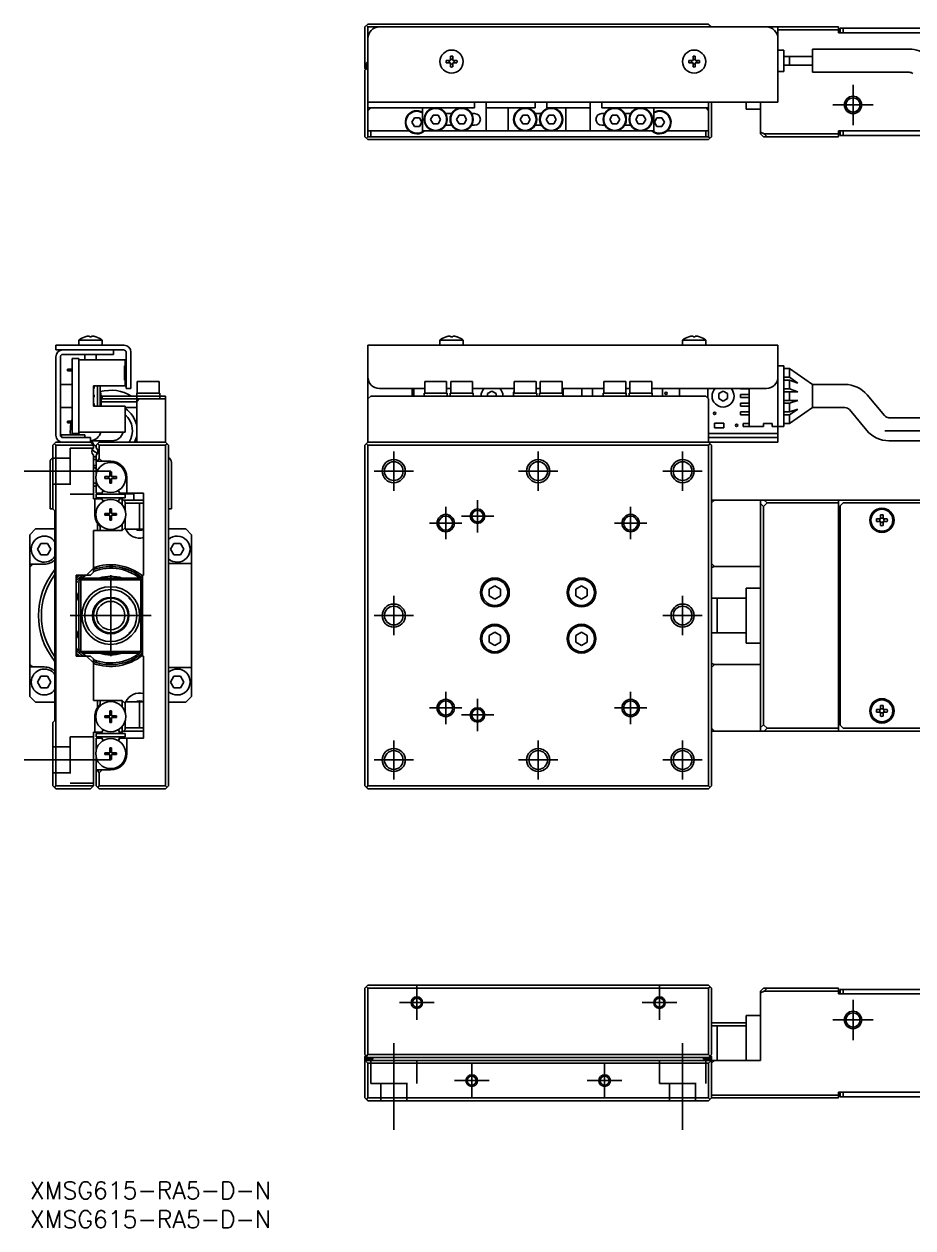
# Model space of a CAD drawing. Extents: x -1 to 606, y -8 to 204.
# Drawn here: x -1 to 152.9, y -8 to 200.4 of the extents above; entities that cross this region are included whole.
import ezdxf

# ---------------------------------------------------------------- set-up
doc = ezdxf.new("R2010")
doc.units = 0
doc.header["$LTSCALE"] = 0.5
doc.linetypes.add('CENTER', pattern=[50.8, 31.75, -6.35, 6.35, -6.35])
doc.linetypes.add('DASHED', pattern=[19.05, 12.7, -6.35])
for name, color, linetype in [('MSM_CENTER', 1, 'CENTER'), ('MSM_CONTINUOUS', 7, 'CONTINUOUS'), ('MSM_DASHED', 4, 'DASHED'), ('MSM_NARROW', 5, 'CONTINUOUS'), ('MSM_PART_NUMBER', 7, 'CONTINUOUS')]:
    doc.layers.add(name, color=color, linetype=linetype)
doc.styles.get("Standard").update_dxf_attribs({"font": 'txt.shx', "height": 1, "bigfont": 'bigfont.shx'})

# ---------------------------------------------------------------- blocks, each defined once
blk = doc.blocks.new('*U2')
at = {"layer": 'MSM_PART_NUMBER'}
blk.add_text('XMSG615-RA5-D-N', height=3, dxfattribs=at).set_placement((0, -3))
blk = doc.blocks.new('*U3')
at = {"layer": 'MSM_PART_NUMBER'}
blk.add_text('XMSG615-RA5-D-N', height=3, dxfattribs=at).set_placement((0, -8))

msp = doc.modelspace()

# ---------------------------------------------------------------- linework, layer by layer
at = {"layer": 'MSM_CENTER'}
for p, q in [((142.5, 189.887477), (142.5, 182.887477)), ((139, 186.387477), (146, 186.387477)), ((148, 130.000001), (298, 130.000001)), ((63, 119.600001), (63, 126.400001)), ((88, 119.600001), (88, 126.400001)), ((113, 119.600001), (113, 126.400001)), ((14.000001, 123.000001), (-0.999999, 123.000001)), ((59.6, 123.000001), (66.4, 123.000001)), ((84.6, 123.000001), (91.4, 123.000001)), ((109.6, 123.000001), (116.4, 123.000001)), ((72, 111.200001), (72, 116.800001)), ((77.5, 112.400001), (77.5, 118.000001)), ((104, 111.200001), (104, 116.800001)), ((74.7, 115.200001), (80.3, 115.200001)), ((69.2, 114.000001), (74.8, 114.000001)), ((101.2, 114.000001), (106.8, 114.000001)), ((14.000001, 91.000001), (14.000001, 105.000001)), ((63, 94.600001), (63, 101.400001)), ((113, 94.600001), (113, 101.400001)), ((7.000001, 98.000001), (21.000001, 98.000001)), ((59.6, 98.000001), (66.4, 98.000001)), ((109.6, 98.000001), (116.4, 98.000001)), ((72, 79.200001), (72, 84.800001)), ((77.5, 78.000001), (77.5, 83.600001)), ((104, 79.200001), (104, 84.800001)), ((69.2, 82.000001), (74.8, 82.000001)), ((101.2, 82.000001), (106.8, 82.000001)), ((74.7, 80.800001), (80.3, 80.800001)), ((63, 69.600001), (63, 76.400001)), ((88, 69.600001), (88, 76.400001)), ((113, 69.600001), (113, 76.400001)), ((-0.999999, 73.000001), (14.000001, 73.000001)), ((59.6, 73.000001), (66.4, 73.000001)), ((84.6, 73.000001), (91.4, 73.000001)), ((109.6, 73.000001), (116.4, 73.000001)), ((67, 34.000001), (67, 28.000001)), ((109, 34.000001), (109, 28.000001)), ((142.5, 24.500001), (142.5, 31.500001)), ((64, 31.000001), (70, 31.000001)), ((106, 31.000001), (112, 31.000001)), ((139, 28.000001), (146, 28.000001)), ((63, 24.000001), (63, 9.000001)), ((113, 24.000001), (113, 9.000001)), ((76.5, 20.500001), (76.5, 14.500001)), ((99.5, 20.500001), (99.5, 14.500001)), ((73.5, 17.500001), (79.5, 17.500001)), ((96.5, 17.500001), (102.5, 17.500001))]:
    msp.add_line(p, q, dxfattribs=at)
at = {"layer": 'MSM_CONTINUOUS'}
for p, q in [((58, 199.887477), (58.5, 200.387477)), ((58.25, 200.137477), (58.5, 199.887477)), ((58.5, 200.387477), (117.5, 200.387477)), ((117.5, 200.387477), (118, 199.887477)), ((117.5, 199.887477), (117.75, 200.137477)), ((58, 199.887477), (58, 192.687477)), ((58.5, 199.887477), (140, 199.887477)), ((58.5, 199.887477), (58.5, 180.887477)), ((129.5, 199.887477), (129.5, 186.887477)), ((140, 199.387477), (129.5, 199.387477)), ((140, 199.887477), (140, 198.887477)), ((155.5, 198.887477), (140, 198.887477)), ((140.3, 198.887477), (140.3, 199.687477)), ((140.3, 199.687477), (155.3, 199.687477)), ((140.8, 199.687477), (140.8, 198.887477)), ((130.5, 195.887477), (129.5, 195.887477)), ((130.5, 195.887477), (130.5, 192.187477)), ((152.228996, 196.037477), (135.5, 196.037477)), ((135.5, 196.037477), (135.5, 192.037477)), ((58.5, 193.887477), (58, 193.387477)), ((72.071291, 194.087477), (72.8, 194.087477)), ((72.8, 194.087477), (72.8, 194.816186)), ((73.2, 194.816186), (73.2, 194.087477)), ((73.2, 194.087477), (73.928709, 194.087477)), ((114.071291, 194.087477), (114.8, 194.087477)), ((114.8, 194.087477), (114.8, 194.816186)), ((115.2, 194.816186), (115.2, 194.087477)), ((115.2, 194.087477), (115.928709, 194.087477)), ((135.5, 194.787477), (130.5, 194.787477)), ((131.5, 194.787477), (131.5, 193.287477)), ((58.5, 193.387477), (58, 193.387477)), ((58, 193.162477), (58.5, 193.162477)), ((58, 192.387477), (58.5, 192.887477)), ((58.1, 192.587477), (58, 192.687477)), ((58, 180.887477), (58, 192.387477)), ((58.1, 192.487477), (58.1, 192.687477)), ((58.25, 192.637477), (58.5, 192.387477)), ((58.5, 192.987477), (58.4, 192.987477)), ((72.8, 193.687477), (72.071291, 193.687477)), ((72.8, 192.958768), (72.8, 193.687477)), ((73.2, 193.687477), (73.2, 192.958768)), ((73.928709, 193.687477), (73.2, 193.687477)), ((114.8, 193.687477), (114.071291, 193.687477)), ((114.8, 192.958768), (114.8, 193.687477)), ((115.2, 193.687477), (115.2, 192.958768)), ((115.928709, 193.687477), (115.2, 193.687477)), ((130.5, 192.187477), (129.5, 192.187477)), ((130.5, 193.287477), (135.5, 193.287477)), ((135.5, 192.037477), (152.228996, 192.037477)), ((129.5, 186.887477), (58.5, 186.887477)), ((58.5, 185.387477), (59, 185.887477)), ((58.5, 185.887477), (77, 185.887477)), ((68, 181.887477), (68, 185.887477)), ((77, 185.887477), (77, 186.887477)), ((79, 186.887477), (79, 181.887477)), ((79, 185.887477), (87.5, 185.887477)), ((82.8, 185.887477), (82.8, 181.887477)), ((87.5, 185.887477), (87.5, 186.887477)), ((89.5, 186.887477), (89.5, 185.887477)), ((89.5, 185.887477), (97, 185.887477)), ((92.8, 181.887477), (92.8, 185.887477)), ((97, 186.887477), (97, 181.887477)), ((99, 186.887477), (99, 185.887477)), ((99, 185.887477), (117.5, 185.887477)), ((108, 181.887477), (108, 185.887477)), ((117, 185.887477), (117.5, 185.387477)), ((117.5, 180.887477), (117.5, 186.887477)), ((118, 186.887477), (118, 180.887477)), ((124, 185.637477), (124, 186.887477)), ((124, 185.637477), (126.5, 185.637477)), ((126.5, 181.387477), (126.5, 186.887477)), ((66.133974, 183.387477), (66.566987, 184.137477)), ((66.566987, 182.637477), (66.133974, 183.387477)), ((66.566987, 184.137477), (67.433012, 184.137477)), ((67.433012, 184.137477), (67.866025, 183.387477)), ((67.866025, 183.387477), (67.433012, 182.637477)), ((69.383974, 183.887477), (69.816987, 184.637477)), ((69.816987, 183.137477), (69.383974, 183.887477)), ((69.816987, 184.637477), (70.683012, 184.637477)), ((70.683012, 184.637477), (71.116025, 183.887477)), ((71.116025, 183.887477), (70.683012, 183.137477)), ((73.017949, 184.887477), (71.982051, 184.887477)), ((73.883974, 183.887477), (74.316987, 184.637477)), ((74.316987, 183.137477), (73.883974, 183.887477)), ((74.316987, 184.637477), (75.183012, 184.637477)), ((75.183012, 184.637477), (75.616025, 183.887477)), ((75.616025, 183.887477), (75.183012, 183.137477)), ((77, 184.887477), (76.482051, 184.887477)), ((84.883974, 183.887477), (85.316987, 184.637477)), ((85.316987, 183.137477), (84.883974, 183.887477)), ((85.316987, 184.637477), (86.183012, 184.637477)), ((86.183012, 184.637477), (86.616025, 183.887477)), ((86.616025, 183.887477), (86.183012, 183.137477)), ((88.517949, 184.887477), (87.482051, 184.887477)), ((89.383974, 183.887477), (89.816987, 184.637477)), ((89.816987, 183.137477), (89.383974, 183.887477)), ((89.816987, 184.637477), (90.683012, 184.637477)), ((90.683012, 184.637477), (91.116025, 183.887477)), ((91.116025, 183.887477), (90.683012, 183.137477)), ((99.517949, 184.887477), (99, 184.887477)), ((100.383974, 183.887477), (100.816987, 184.637477)), ((100.816987, 183.137477), (100.383974, 183.887477)), ((100.816987, 184.637477), (101.683012, 184.637477)), ((101.683012, 184.637477), (102.116025, 183.887477)), ((102.116025, 183.887477), (101.683012, 183.137477)), ((104.017949, 184.887477), (102.982051, 184.887477)), ((104.883974, 183.887477), (105.316987, 184.637477)), ((105.316987, 183.137477), (104.883974, 183.887477)), ((105.316987, 184.637477), (106.183012, 184.637477)), ((106.183012, 184.637477), (106.616025, 183.887477)), ((106.616025, 183.887477), (106.183012, 183.137477)), ((108.133974, 183.387477), (108.566987, 184.137477)), ((108.566987, 182.637477), (108.133974, 183.387477)), ((108.566987, 184.137477), (109.433012, 184.137477)), ((109.433012, 184.137477), (109.866025, 183.387477)), ((109.866025, 183.387477), (109.433012, 182.637477)), ((58.5, 181.887477), (65.677124, 181.887477)), ((59, 181.887477), (59, 180.887477)), ((67.433012, 182.637477), (66.566987, 182.637477)), ((108, 181.887477), (68, 181.887477)), ((70.683012, 183.137477), (69.816987, 183.137477)), ((71.982051, 182.887477), (73.017949, 182.887477)), ((75.183012, 183.137477), (74.316987, 183.137477)), ((76.482051, 182.887477), (77, 182.887477)), ((86.183012, 183.137477), (85.316987, 183.137477)), ((87.482051, 182.887477), (88.517949, 182.887477)), ((90.683012, 183.137477), (89.816987, 183.137477)), ((99, 182.887477), (99.517949, 182.887477)), ((101.683012, 183.137477), (100.816987, 183.137477)), ((102.982051, 182.887477), (104.017949, 182.887477)), ((106.183012, 183.137477), (105.316987, 183.137477)), ((109.433012, 182.637477), (108.566987, 182.637477)), ((110.322875, 181.887477), (117.5, 181.887477)), ((117, 180.887477), (117, 181.887477)), ((126.5, 181.693663), (127.112372, 181.387477)), ((127, 180.887477), (126.5, 181.387477)), ((127.112372, 181.387477), (140, 181.387477)), ((127.112372, 181.387477), (127.612372, 180.887477)), ((155.5, 181.887477), (140, 181.887477)), ((140, 181.887477), (140, 180.887477)), ((140.3, 181.087477), (140.3, 181.887477)), ((140.8, 181.887477), (140.8, 181.087477)), ((58.5, 180.387477), (58, 180.887477)), ((58.5, 180.887477), (58.25, 180.637477)), ((117.5, 180.887477), (58.5, 180.887477)), ((117.5, 180.387477), (58.5, 180.387477)), ((117.75, 180.637477), (117.5, 180.887477)), ((117.5, 180.387477), (118, 180.887477)), ((140, 180.887477), (127, 180.887477)), ((140.3, 181.087477), (155.5, 181.087477)), ((9.571292, 146.255733), (9.550001, 146.255733)), ((10.300001, 146.255733), (10.300001, 146.387477)), ((10.700001, 146.255733), (10.300001, 146.255733)), ((10.700001, 146.387477), (10.700001, 146.255733)), ((11.450001, 146.255733), (11.42871, 146.255733)), ((72.071291, 146.255733), (72.05, 146.255733)), ((72.8, 146.255733), (72.8, 146.387477)), ((73.2, 146.255733), (72.8, 146.255733)), ((73.2, 146.387477), (73.2, 146.255733)), ((73.95, 146.255733), (73.928709, 146.255733)), ((114.071291, 146.255733), (114.05, 146.255733)), ((114.8, 146.255733), (114.8, 146.387477)), ((115.2, 146.255733), (114.8, 146.255733)), ((115.2, 146.387477), (115.2, 146.255733)), ((115.95, 146.255733), (115.928709, 146.255733)), ((4.500001, 144.000001), (4.500001, 144.800001)), ((4.500001, 144.800001), (16.300001, 144.800001)), ((16.200001, 144.000001), (4.500001, 144.000001)), ((12.500001, 145.698), (8.500001, 145.698)), ((8.500001, 145.698), (8.500001, 144.800001)), ((12.500001, 144.800001), (12.500001, 145.698)), ((14.500001, 144.000001), (14.500001, 143.200001)), ((58.5, 144.800001), (129.5, 144.800001)), ((58.5, 144.800001), (58.5, 128.000001)), ((75, 145.698), (71, 145.698)), ((71, 145.698), (71, 144.800001)), ((75, 144.800001), (75, 145.698)), ((117, 145.698), (113, 145.698)), ((113, 145.698), (113, 144.800001)), ((117, 144.800001), (117, 145.698)), ((129.5, 144.800001), (129.5, 128.000001)), ((4.500001, 142.800001), (4.500001, 129.200001)), ((5.300001, 142.800001), (5.300001, 129.200001)), ((5.700001, 143.200001), (14.500001, 143.200001)), ((7.300001, 129.500001), (7.300001, 142.500001)), ((7.300001, 142.500001), (8.500001, 142.500001)), ((8.500001, 129.500001), (8.500001, 142.500001)), ((16.500001, 142.250001), (8.500001, 142.250001)), ((9.500001, 143.199982), (9.500001, 142.250001)), ((11.500001, 142.250001), (11.500001, 143.199982)), ((16.500001, 141.250001), (16.500001, 142.250001)), ((16.700001, 137.300001), (16.700001, 143.500001)), ((17.500001, 143.600001), (17.500001, 137.300001)), ((6.500001, 140.625001), (6.500001, 140.375001)), ((7.300001, 140.625001), (6.500001, 140.625001)), ((7.300001, 140.375001), (6.500001, 140.375001)), ((16.400001, 138.750001), (16.400001, 141.250001)), ((16.500001, 141.250001), (16.400001, 141.250001)), ((16.400001, 140.450001), (16.500001, 140.450001)), ((16.400001, 140.075001), (16.500001, 140.075001)), ((16.400001, 139.925001), (16.500001, 139.925001)), ((16.500001, 139.550001), (16.500001, 140.450001)), ((130.5, 141.250001), (129.5, 141.250001)), ((130.5, 141.250001), (130.5, 130.750001)), ((131.5, 140.750001), (130.5, 140.750001)), ((135.5, 138.000001), (131.5, 140.750001)), ((131.5, 140.750001), (131.5, 139.250001)), ((7.300001, 138.000001), (5.300001, 138.000001)), ((11.000001, 137.750001), (16.500001, 137.750001)), ((11.000001, 134.250001), (11.000001, 137.750001)), ((11.700001, 137.750001), (11.700001, 134.250001)), ((12.200001, 137.750001), (12.200001, 134.250001)), ((16.400001, 139.550001), (16.500001, 139.550001)), ((16.500001, 138.750001), (16.400001, 138.750001)), ((16.500001, 137.750001), (16.500001, 138.750001)), ((22.400001, 138.500001), (18.600001, 138.500001)), ((18.600001, 138.500001), (18.600001, 136.500001)), ((22.400001, 136.500001), (22.400001, 138.500001)), ((72.15, 138.500001), (68.35, 138.500001)), ((68.35, 138.500001), (68.35, 136.500001)), ((72.15, 136.500001), (72.15, 138.500001)), ((76.65, 138.500001), (72.85, 138.500001)), ((72.85, 138.500001), (72.85, 136.500001)), ((76.65, 136.500001), (76.65, 138.500001)), ((87.65, 138.500001), (83.85, 138.500001)), ((83.85, 138.500001), (83.85, 136.500001)), ((87.65, 136.500001), (87.65, 138.500001)), ((92.15, 138.500001), (88.35, 138.500001)), ((88.35, 138.500001), (88.35, 136.500001)), ((92.15, 136.500001), (92.15, 138.500001)), ((103.15, 138.500001), (99.35, 138.500001)), ((99.35, 138.500001), (99.35, 136.500001)), ((103.15, 136.500001), (103.15, 138.500001)), ((107.65, 138.500001), (103.85, 138.500001)), ((103.85, 138.500001), (103.85, 136.500001)), ((107.65, 136.500001), (107.65, 138.500001)), ((130.5, 139.250001), (131.5, 139.250001)), ((131.5, 138.750001), (130.5, 138.750001)), ((131.5, 139.250001), (132.954545, 138.250001)), ((132.954545, 138.250001), (131.5, 138.750001)), ((131.5, 138.750001), (131.5, 137.250001)), ((135.5, 138.000001), (135.5, 134.000001)), ((141.101077, 138.000001), (135.5, 138.000001)), ((12.350001, 134.250001), (12.350001, 136.000001)), ((12.500001, 135.500001), (12.500001, 136.000003)), ((23.500001, 136.000003), (12.500001, 136.000003)), ((12.500001, 135.500001), (23.500001, 135.500001)), ((17.500001, 137.300001), (16.700001, 137.300001)), ((18.500001, 136.500001), (22.500001, 136.500001)), ((18.500001, 136.500001), (18.500001, 128.000001)), ((18.500001, 135.000001), (19.000001, 135.500001)), ((22.500001, 135.500001), (22.500001, 136.500001)), ((23.500001, 136.000001), (23.500001, 128.000001)), ((59, 136.000001), (58.5, 135.500001)), ((59, 136.000001), (117, 136.000001)), ((68.35, 137.300001), (60.5, 137.300001)), ((66.2, 136.000001), (66.2, 137.300001)), ((66.5, 136.000001), (66.5, 137.300001)), ((68.25, 136.500001), (72.25, 136.500001)), ((68.25, 136.500001), (68.25, 136.000001)), ((72.85, 137.300001), (72.15, 137.300001)), ((72.25, 136.000001), (72.25, 136.500001)), ((72.75, 136.500001), (76.75, 136.500001)), ((72.75, 136.500001), (72.75, 136.000001)), ((83.85, 137.300001), (76.65, 137.300001)), ((76.75, 136.000001), (76.75, 136.500001)), ((79.25, 136.433014), (80, 136.866026)), ((79.25, 136.000001), (79.25, 136.433014)), ((80, 136.866026), (80.75, 136.433014)), ((80.75, 136.433014), (80.75, 136.000001)), ((83.75, 136.500001), (87.75, 136.500001)), ((83.75, 136.500001), (83.75, 136.000001)), ((88.35, 137.300001), (87.65, 137.300001)), ((87.75, 136.000001), (87.75, 136.500001)), ((88.25, 136.500001), (92.25, 136.500001)), ((88.25, 136.500001), (88.25, 136.000001)), ((99.35, 137.300001), (92.15, 137.300001)), ((92.25, 136.000001), (92.25, 136.500001)), ((92.34, 137.300001), (92.34, 136.000001)), ((95.54, 136.000001), (95.54, 137.300001)), ((97.42, 137.300001), (97.42, 136.000001)), ((99.25, 136.500001), (103.25, 136.500001)), ((99.25, 136.500001), (99.25, 136.000001)), ((103.85, 137.300001), (103.15, 137.300001)), ((103.25, 136.000001), (103.25, 136.500001)), ((103.75, 136.500001), (107.75, 136.500001)), ((103.75, 136.500001), (103.75, 136.000001)), ((127.5, 137.300001), (107.65, 137.300001)), ((107.75, 136.000001), (107.75, 136.500001)), ((109.5, 136.000001), (109.5, 137.300001)), ((112.445, 136.000001), (112.445, 137.300001)), ((117.5, 135.500001), (117, 136.000001)), ((117.345, 137.300001), (117.345, 135.655001)), ((117.5, 135.500001), (117.5, 128.000001)), ((119.25, 136.433014), (120, 136.866026)), ((119.25, 135.566988), (119.25, 136.433014)), ((120, 135.133976), (119.25, 135.566988)), ((120, 136.866026), (120.75, 136.433014)), ((120.75, 135.566988), (120, 135.133976)), ((120.75, 136.433014), (120.75, 135.566988)), ((123, 137.250001), (123, 137.300001)), ((123, 137.250001), (124.5, 137.250001)), ((124.5, 136.250001), (123, 136.250001)), ((123, 135.750001), (123, 136.250001)), ((123, 135.750001), (124.5, 135.750001)), ((124.5, 137.300001), (124.5, 130.750001)), ((130.5, 137.250001), (131.5, 137.250001)), ((132.954545, 136.750001), (130.5, 136.750001)), ((131.5, 137.250001), (132.954545, 136.750001)), ((131.5, 136.750001), (131.5, 135.250001)), ((147.953785, 132.61188), (144.931299, 136.213939)), ((5.300001, 134.000001), (7.300001, 134.000001)), ((16.500001, 134.250001), (11.000001, 134.250001)), ((12.350001, 135.000001), (18.5, 135.000001)), ((16.500001, 129.750001), (16.500001, 134.250001)), ((18.5, 134.000001), (16.500001, 134.000001)), ((124.5, 134.750001), (123, 134.750001)), ((123, 134.250001), (123, 134.750001)), ((123, 134.250001), (124.5, 134.250001)), ((130.5, 135.250001), (132.954545, 135.250001)), ((131.5, 134.750001), (130.5, 134.750001)), ((132.954545, 135.250001), (131.5, 134.750001)), ((131.5, 134.750001), (131.5, 133.250001)), ((131.5, 131.250001), (135.5, 134.000001)), ((131.5, 133.250001), (132.954545, 133.750001)), ((132.954545, 133.750001), (131.5, 132.750001)), ((135.5, 134.000001), (141.101077, 134.000001)), ((141.867121, 133.642789), (144.889608, 130.04073)), ((6.500001, 131.625001), (6.500001, 131.375001)), ((7.300001, 131.625001), (6.500001, 131.625001)), ((7.300001, 131.375001), (6.500001, 131.375001)), ((118.54, 131.320001), (118.54, 130.520001)), ((120.14, 131.320001), (118.54, 131.320001)), ((120.14, 130.520001), (120.14, 131.320001)), ((124.5, 133.250001), (123, 133.250001)), ((123, 132.750001), (123, 133.250001)), ((123, 132.750001), (124.5, 132.750001)), ((130.5, 133.250001), (131.5, 133.250001)), ((131.5, 132.750001), (130.5, 132.750001)), ((131.5, 132.750001), (131.5, 131.250001)), ((162, 132.254668), (148.71983, 132.254668)), ((5.500001, 129.300001), (9.500001, 129.300001)), ((5.500001, 129.300001), (5.500001, 128.853591)), ((7.300001, 129.500001), (8.500001, 129.500001)), ((8.5, 129.494736), (8.5, 129.300001)), ((8.500001, 129.750001), (16.500001, 129.750001)), ((9.500001, 128.800001), (9.500001, 129.300001)), ((129.5, 129.500001), (117.5, 129.500001)), ((118.54, 130.520001), (120.14, 130.520001)), ((123.5, 130.750001), (123.5, 131.250001)), ((124.5, 131.250001), (123.5, 131.250001)), ((123.5, 130.750001), (127, 130.750001)), ((127, 131.250001), (128.5, 131.250001)), ((127, 130.750001), (127, 131.250001)), ((128.5, 130.750001), (128.5, 131.250001)), ((128.5, 130.750001), (130.5, 130.750001)), ((130.5, 131.250001), (131.5, 131.250001)), ((4.000001, 127.500001), (4.500001, 128.000001)), ((4.000001, 116.500001), (4.000001, 127.500001)), ((4.500001, 127.500001), (4.250001, 127.750001)), ((4.500001, 128.000001), (10.500001, 128.000001)), ((4.500001, 127.500001), (4.500001, 68.500001)), ((11.000001, 127.500001), (4.500001, 127.500001)), ((5.700001, 128.800001), (10.500001, 128.800001)), ((10.500001, 128.800001), (10.500001, 128.000001)), ((10.500001, 128.254668), (14.206727, 128.254668)), ((10.500001, 128.000001), (11.000001, 127.500001)), ((11.000001, 127.500001), (11.000001, 127.061439)), ((11.500001, 127.500001), (12.000001, 128.000001)), ((11.500001, 127.061439), (11.500001, 127.500001)), ((12.000001, 127.500001), (11.750001, 127.750001)), ((12.000001, 128.000001), (23.500001, 128.000001)), ((23.500001, 127.500001), (12.000001, 127.500001)), ((12.000001, 127.500001), (12.000001, 125.200001)), ((23.500001, 128.000001), (24.000001, 127.500001)), ((23.750001, 127.750001), (23.500001, 127.500001)), ((23.500001, 68.500001), (23.500001, 127.500001)), ((24.000001, 127.500001), (24.000001, 68.500001)), ((58.5, 128.000001), (58, 127.500001)), ((58, 68.500001), (58, 127.500001)), ((58.25, 127.750001), (58.5, 127.500001)), ((58.5, 128.000001), (129.5, 128.000001)), ((58.5, 127.500001), (58.5, 68.500001)), ((117.5, 127.500001), (58.5, 127.500001)), ((129.5, 128.800001), (117.5, 128.800001)), ((118, 127.500001), (117.5, 128.000001)), ((117.5, 127.500001), (117.75, 127.750001)), ((117.5, 68.500001), (117.5, 127.500001)), ((118, 127.500001), (118, 68.500001)), ((148.71983, 128.254668), (162, 128.254668)), ((11.000001, 125.738563), (11.000001, 118.200001)), ((11.500001, 125.500001), (11.000001, 125.500001)), ((11.500001, 122.614144), (11.500001, 125.738563)), ((12.000001, 125.200001), (11.646448, 124.700001)), ((12.500001, 124.700001), (12.000001, 125.200001)), ((3.5, 116.500001), (3.5, 124.500001)), ((11.500001, 125.000001), (11.000001, 125.000001)), ((11.000001, 124.000001), (11.500001, 124.000001)), ((14.000001, 124.700001), (11.500001, 124.700001)), ((24.5, 116.500001), (24.5, 124.500001)), ((11.000001, 120.900001), (11.500001, 120.900001)), ((11.500001, 119.200001), (11.500001, 121.185858)), ((13.000001, 122.045001), (13.795001, 122.045001)), ((13.000001, 122.045001), (13.000001, 121.755001)), ((13.000001, 121.755001), (13.795001, 121.755001)), ((13.529994, 121.755001), (13.529994, 122.045001)), ((13.855001, 122.900001), (14.145001, 122.900001)), ((13.855001, 122.105001), (13.855001, 122.900001)), ((14.145001, 122.370008), (13.855001, 122.370008)), ((13.855001, 120.900001), (13.855001, 121.695001)), ((13.855001, 121.429994), (14.145001, 121.429994)), ((13.855001, 120.900001), (14.145001, 120.900001)), ((14.145001, 122.105001), (14.145001, 122.900001)), ((14.145001, 120.900001), (14.145001, 121.695001)), ((14.205001, 122.045001), (15.000001, 122.045001)), ((14.205001, 121.755001), (15.000001, 121.755001)), ((14.470008, 121.755001), (14.470008, 122.045001)), ((15.000001, 122.045001), (15.000001, 121.755001)), ((16.800001, 121.900001), (16.800001, 119.200001)), ((11.000001, 120.400001), (11.500001, 120.400001)), ((12.44993, 119.200001), (11.500001, 119.200001)), ((11.500001, 118.400001), (11.500001, 119.000001)), ((16.500001, 119.000001), (11.500001, 119.000001)), ((12.074998, 119.200001), (12.074998, 119.000001)), ((12.620942, 119.496201), (12.44993, 119.200001)), ((12.574998, 119.399659), (12.574998, 119.416625)), ((15.550072, 119.200001), (15.379061, 119.496201)), ((19.700001, 119.200001), (15.550072, 119.200001)), ((16.302498, 119.000001), (16.353209, 119.050712)), ((16.423919, 119.080001), (18, 119.080001)), ((16.500001, 118.400001), (16.500001, 119.000001)), ((18, 119.200001), (18, 118.000001)), ((19.700001, 105.000001), (19.700001, 119.200001)), ((11.000001, 118.200001), (12.44993, 118.200001)), ((11.225001, 115.54453), (11.225001, 118.200001)), ((16.500001, 118.400001), (11.500001, 118.400001)), ((12.074998, 118.400001), (12.074998, 118.200001)), ((12.578849, 117.976708), (12.44993, 118.200001)), ((12.575165, 118.000001), (12.5654, 118.000001)), ((12.574998, 118.000001), (12.574998, 118.000341)), ((15.550072, 118.200001), (15.421154, 117.976708)), ((15.434602, 118.000001), (15.424837, 118.000001)), ((15.550072, 118.200001), (16.000001, 118.200001)), ((16.000001, 117.161326), (16.000001, 118.200001)), ((16.000001, 118.200001), (16.500001, 117.700001)), ((16.002498, 118.197504), (16.002498, 118.400001)), ((19.700001, 118.000001), (16.200001, 118.000001)), ((16.500001, 117.700001), (16.500001, 116.214144)), ((19.700001, 117.450001), (16.500001, 117.450001)), ((19.000001, 112.950001), (19.000001, 117.450001)), ((118, 117.500001), (118.5, 118.000001)), ((155.5, 118.000001), (118, 118.000001)), ((126.5, 78.000001), (126.5, 118.000001)), ((127, 116.887629), (126.5, 117.387629)), ((127.612372, 117.500001), (127, 116.887629)), ((127, 116.887629), (127, 79.112374)), ((127.112372, 118.000001), (127.612372, 117.500001)), ((140, 117.500001), (127.612372, 117.500001)), ((140, 118.000001), (140, 78.000001)), ((140.8, 117.500001), (140.3, 117.000001)), ((140.3, 117.000001), (140.3, 79.000001)), ((154.8, 117.500001), (140.8, 117.500001)), ((4, 116.500001), (3.5, 116.500001)), ((4.350001, 116.150001), (4.000001, 116.500001)), ((4.350001, 79.850001), (4.350001, 116.150001)), ((13.000001, 115.645001), (13.795001, 115.645001)), ((13.000001, 115.645001), (13.000001, 115.355001)), ((13.000001, 115.355001), (13.795001, 115.355001)), ((13.529994, 115.355001), (13.529994, 115.645001)), ((13.855001, 116.500001), (14.145001, 116.500001)), ((13.855001, 115.705001), (13.855001, 116.500001)), ((14.145001, 115.970008), (13.855001, 115.970008)), ((13.855001, 114.500001), (13.855001, 115.295001)), ((13.855001, 115.029994), (14.145001, 115.029994)), ((14.145001, 115.705001), (14.145001, 116.500001)), ((14.145001, 114.500001), (14.145001, 115.295001)), ((14.205001, 115.645001), (15.000001, 115.645001)), ((14.205001, 115.355001), (15.000001, 115.355001)), ((14.470008, 115.355001), (14.470008, 115.645001)), ((15.000001, 115.645001), (15.000001, 115.355001)), ((16.500001, 114.785858), (16.500001, 112.950001)), ((24.5, 116.500001), (24, 116.500001)), ((147.26, 114.740001), (146.580815, 114.740001)), ((147.26, 115.419186), (147.26, 114.740001)), ((147.74, 114.740001), (147.74, 115.419186)), ((148.419184, 114.740001), (147.74, 114.740001)), ((1, 113.000001), (0, 112.000001)), ((1, 113.000001), (4.350001, 113.000001)), ((16.000001, 112.700001), (11.000001, 112.700001)), ((11.000001, 112.700001), (11.000001, 105.500001)), ((11.700001, 112.700001), (11.700001, 113.984282)), ((12.200001, 113.421001), (12.200001, 112.700001)), ((13.855001, 114.500001), (14.145001, 114.500001)), ((16.000001, 112.700001), (16.000001, 113.838676)), ((16.500001, 113.200001), (16.000001, 112.700001)), ((16.500001, 112.950001), (19.700001, 112.950001)), ((24.000001, 113.000001), (27, 113.000001)), ((28, 112.000001), (27, 113.000001)), ((146.580815, 114.260001), (147.26, 114.260001)), ((147.26, 114.260001), (147.26, 113.580817)), ((147.74, 113.580817), (147.74, 114.260001)), ((147.74, 114.260001), (148.419184, 114.260001)), ((0, 84.000001), (0, 112.000001)), ((1.3453, 109.500001), (1.92265, 110.500001)), ((1.92265, 110.500001), (3.07735, 110.500001)), ((3.07735, 110.500001), (3.654701, 109.500001)), ((24.3453, 109.500001), (24.92265, 110.500001)), ((24.92265, 110.500001), (26.07735, 110.500001)), ((26.07735, 110.500001), (26.654701, 109.500001)), ((28.000006, 112.000001), (28, 84.000001)), ((1.92265, 108.500001), (1.3453, 109.500001)), ((3.07735, 108.500001), (1.92265, 108.500001)), ((3.654701, 109.500001), (3.07735, 108.500001)), ((24.92265, 108.500001), (24.3453, 109.500001)), ((26.07735, 108.500001), (24.92265, 108.500001)), ((26.654701, 109.500001), (26.07735, 108.500001)), ((0, 106.400001), (0.5, 106.900001)), ((2.5, 106.900001), (0, 106.900001)), ((28.000001, 107.000001), (24.000001, 107.000001)), ((118.5, 106.485282), (118, 106.985282)), ((118, 106.30561), (118.5, 106.485282)), ((126.5, 106.485282), (118.5, 106.485282)), ((140.3, 108.000001), (140, 108.000001)), ((8.000001, 105.000001), (8.000001, 91.000001)), ((10.500001, 105.000001), (8.000001, 105.000001)), ((8.500001, 103.700001), (9.300001, 104.500001)), ((19.000001, 104.200001), (9.000001, 104.200001)), ((9.300001, 104.500001), (18.700001, 104.500001)), ((9.792894, 105.000001), (11.000001, 106.207108)), ((11.000001, 105.500001), (10.500001, 105.000001)), ((18.700001, 104.500001), (19.500001, 103.700001)), ((19.500001, 91.000001), (19.500001, 105.000001)), ((19.500001, 105.000001), (19.700001, 105.000001)), ((140, 106.250001), (140.3, 106.250001)), ((8.500001, 92.300001), (8.500001, 103.700001)), ((8.800001, 104.000001), (8.800001, 92.000001)), ((19.200001, 92.000001), (19.200001, 104.000001)), ((79.5, 102.577351), (80.5, 103.154702)), ((79.5, 101.422651), (79.5, 102.577351)), ((80.5, 103.154702), (81.5, 102.577351)), ((81.5, 102.577351), (81.5, 101.422651)), ((94.5, 102.577351), (95.5, 103.154702)), ((94.5, 101.422651), (94.5, 102.577351)), ((95.5, 103.154702), (96.5, 102.577351)), ((96.5, 102.577351), (96.5, 101.422651)), ((124, 93.250001), (124, 102.750001)), ((126.5, 102.750001), (124, 102.750001)), ((140.2, 103.000001), (140, 102.800001)), ((140.3, 103.000001), (140.2, 103.000001)), ((140.2, 103.000001), (140.2, 93.000001)), ((17.200001, 100.975001), (17.200001, 101.163859)), ((17.200001, 100.975001), (17.425001, 100.750001)), ((17.425001, 100.918798), (17.425001, 100.750001)), ((17.425001, 100.750001), (17.561895, 100.750001)), ((80.5, 100.845301), (79.5, 101.422651)), ((81.5, 101.422651), (80.5, 100.845301)), ((95.5, 100.845301), (94.5, 101.422651)), ((96.5, 101.422651), (95.5, 100.845301)), ((124, 101.000001), (118, 101.000001)), ((119, 94.999996), (119, 101.000006)), ((17.425001, 95.250001), (17.200001, 95.025001)), ((17.200001, 94.836143), (17.200001, 95.025001)), ((17.425001, 95.250001), (17.425001, 95.081204)), ((17.561953, 95.250001), (17.425001, 95.250001)), ((79.5, 94.577351), (80.5, 95.154702)), ((79.5, 93.422651), (79.5, 94.577351)), ((80.5, 95.154702), (81.5, 94.577351)), ((81.5, 94.577351), (81.5, 93.422651)), ((94.5, 94.577351), (95.5, 95.154702)), ((94.5, 93.422651), (94.5, 94.577351)), ((95.5, 95.154702), (96.5, 94.577351)), ((96.5, 94.577351), (96.5, 93.422651)), ((118, 95.000001), (124, 95.000001)), ((9.300001, 91.500001), (8.500001, 92.300001)), ((9.000001, 91.800001), (19.000001, 91.800001)), ((19.500001, 92.300001), (18.700001, 91.500001)), ((80.5, 92.845301), (79.5, 93.422651)), ((81.5, 93.422651), (80.5, 92.845301)), ((95.5, 92.845301), (94.5, 93.422651)), ((96.5, 93.422651), (95.5, 92.845301)), ((124, 93.250001), (126.5, 93.250001)), ((140, 93.200001), (140.2, 93.000001)), ((140.2, 93.000001), (140.3, 93.000001)), ((8.000001, 91.000001), (10.500001, 91.000001)), ((18.700001, 91.500001), (9.300001, 91.500001)), ((11.000001, 89.792894), (9.792894, 91.000001)), ((10.500001, 91.000001), (11.000001, 90.500001)), ((11.000001, 90.500001), (11.000001, 83.300001)), ((19.700001, 91.000001), (19.500001, 91.000001)), ((19.700001, 76.800001), (19.700001, 91.000001)), ((118.5, 89.51472), (118, 89.694392)), ((140.3, 89.750001), (140, 89.750001)), ((0.5, 89.100001), (0, 89.600001)), ((0, 89.100001), (2.5, 89.100001)), ((24.000001, 89.000001), (28.000001, 89.000001)), ((118, 89.01472), (118.5, 89.51472)), ((118.5, 89.51472), (126.5, 89.51472)), ((140, 88.000001), (140.3, 88.000001)), ((1.3453, 86.500001), (1.92265, 87.500001)), ((1.92265, 85.500001), (1.3453, 86.500001)), ((1.92265, 87.500001), (3.07735, 87.500001)), ((3.07735, 85.500001), (1.92265, 85.500001)), ((3.07735, 87.500001), (3.654701, 86.500001)), ((3.654701, 86.500001), (3.07735, 85.500001)), ((24.3453, 86.500001), (24.92265, 87.500001)), ((24.92265, 85.500001), (24.3453, 86.500001)), ((24.92265, 87.500001), (26.07735, 87.500001)), ((26.07735, 85.500001), (24.92265, 85.500001)), ((26.07735, 87.500001), (26.654701, 86.500001)), ((26.654701, 86.500001), (26.07735, 85.500001)), ((0, 84.000001), (1, 83.000001)), ((27, 83.000001), (28, 84.000001)), ((4.350001, 83.000001), (1, 83.000001)), ((11.000001, 83.300001), (16.000001, 83.300001)), ((11.700001, 82.015721), (11.700001, 83.300001)), ((12.200001, 83.300001), (12.200001, 82.579001)), ((13.855001, 81.500001), (14.145001, 81.500001)), ((13.855001, 80.705001), (13.855001, 81.500001)), ((14.145001, 80.705001), (14.145001, 81.500001)), ((16.000001, 82.161326), (16.000001, 83.300001)), ((16.000001, 83.300001), (16.500001, 82.800001)), ((19.700001, 83.050001), (16.500001, 83.050001)), ((16.500001, 83.050001), (16.500001, 81.214144)), ((19.000001, 78.550001), (19.000001, 83.050001)), ((27, 83.000001), (24.000001, 83.000001)), ((147.26, 81.740001), (146.580815, 81.740001)), ((147.26, 82.419186), (147.26, 81.740001)), ((147.74, 81.740001), (147.74, 82.419186)), ((148.419184, 81.740001), (147.74, 81.740001)), ((4.000001, 79.500001), (4.350001, 79.850001)), ((4.000001, 68.500001), (4.000001, 79.500001)), ((11.225001, 77.800001), (11.225001, 80.455472)), ((13.000001, 80.645001), (13.795001, 80.645001)), ((13.000001, 80.645001), (13.000001, 80.355001)), ((13.000001, 80.355001), (13.795001, 80.355001)), ((13.529994, 80.355001), (13.529994, 80.645001)), ((14.145001, 80.970008), (13.855001, 80.970008)), ((13.855001, 79.500001), (13.855001, 80.295001)), ((13.855001, 80.029994), (14.145001, 80.029994)), ((13.855001, 79.500001), (14.145001, 79.500001)), ((14.145001, 79.500001), (14.145001, 80.295001)), ((14.205001, 80.645001), (15.000001, 80.645001)), ((14.205001, 80.355001), (15.000001, 80.355001)), ((14.470008, 80.355001), (14.470008, 80.645001)), ((15.000001, 80.645001), (15.000001, 80.355001)), ((16.500001, 79.785858), (16.500001, 78.300001)), ((146.580815, 81.260001), (147.26, 81.260001)), ((147.26, 81.260001), (147.26, 80.580817)), ((147.74, 80.580817), (147.74, 81.260001)), ((147.74, 81.260001), (148.419184, 81.260001)), ((11.000001, 77.800001), (11.000001, 68.500001)), ((12.44993, 77.800001), (11.000001, 77.800001)), ((11.500001, 77.000001), (11.500001, 77.600001)), ((16.500001, 77.600001), (11.500001, 77.600001)), ((12.44993, 77.800001), (12.578849, 78.023294)), ((12.575166, 78.000001), (12.5654, 78.000001)), ((15.421154, 78.023294), (15.550072, 77.800001)), ((15.434602, 78.000001), (15.424836, 78.000001)), ((16.000001, 77.800001), (15.550072, 77.800001)), ((16.000001, 77.800001), (16.000001, 78.838676)), ((16.500001, 78.300001), (16.000001, 77.800001)), ((19.700001, 78.000001), (16.200001, 78.000001)), ((16.500001, 78.550001), (19.700001, 78.550001)), ((16.500001, 77.000001), (16.500001, 77.600001)), ((118.5, 78.000001), (118, 78.500001)), ((118, 78.000001), (161.5, 78.000001)), ((126.5, 78.612374), (127, 79.112374)), ((127, 79.112374), (127.612372, 78.500001)), ((127.612372, 78.500001), (127.112372, 78.000001)), ((127.612372, 78.500001), (140, 78.500001)), ((140.3, 79.000001), (140.8, 78.500001)), ((140.8, 78.500001), (154.8, 78.500001)), ((16.500001, 77.000001), (11.500001, 77.000001)), ((11.500001, 76.800001), (12.44993, 76.800001)), ((11.500001, 74.814144), (11.500001, 76.800001)), ((12.44993, 76.800001), (12.620942, 76.503801)), ((13.855001, 75.100001), (14.145001, 75.100001)), ((13.855001, 74.305001), (13.855001, 75.100001)), ((14.145001, 74.305001), (14.145001, 75.100001)), ((15.379061, 76.503801), (15.550072, 76.800001)), ((15.550072, 76.800001), (19.700001, 76.800001)), ((16.800001, 76.800001), (16.800001, 74.100001)), ((11.500001, 68.500001), (11.500001, 73.385858)), ((13.000001, 74.245001), (13.795001, 74.245001)), ((13.000001, 74.245001), (13.000001, 73.955001)), ((13.000001, 73.955001), (13.795001, 73.955001)), ((13.529994, 73.955001), (13.529994, 74.245001)), ((14.145001, 74.570008), (13.855001, 74.570008)), ((13.855001, 73.100001), (13.855001, 73.895001)), ((13.855001, 73.629994), (14.145001, 73.629994)), ((13.855001, 73.100001), (14.145001, 73.100001)), ((14.145001, 73.100001), (14.145001, 73.895001)), ((14.205001, 74.245001), (15.000001, 74.245001)), ((14.205001, 73.955001), (15.000001, 73.955001)), ((14.470008, 73.955001), (14.470008, 74.245001)), ((15.000001, 74.245001), (15.000001, 73.955001)), ((11.500001, 71.300001), (14.000001, 71.300001)), ((11.646448, 71.300001), (12.000001, 70.800001)), ((12.000001, 70.800001), (12.500001, 71.300001)), ((12.000001, 70.800001), (12.000001, 68.500001)), ((4.500001, 68.000001), (4.000001, 68.500001)), ((4.250001, 68.250001), (4.500001, 68.500001)), ((4.500001, 68.500001), (11.000001, 68.500001)), ((10.500001, 68.000001), (4.500001, 68.000001)), ((11.000001, 68.500001), (10.500001, 68.000001)), ((12.000001, 68.000001), (11.500001, 68.500001)), ((11.750001, 68.250001), (12.000001, 68.500001)), ((12.000001, 68.500001), (23.500001, 68.500001)), ((23.500001, 68.000001), (12.000001, 68.000001)), ((23.500001, 68.500001), (23.750001, 68.250001)), ((24.000001, 68.500001), (23.500001, 68.000001)), ((58, 68.500001), (58.5, 68.000001)), ((58.5, 68.500001), (58.25, 68.250001)), ((58.5, 68.500001), (117.5, 68.500001)), ((117.5, 68.000001), (58.5, 68.000001)), ((117.75, 68.250001), (117.5, 68.500001)), ((117.5, 68.000001), (118, 68.500001)), ((58, 33.500001), (58.5, 34.000001)), ((58, 22.000001), (58, 33.500001)), ((58.25, 33.750001), (58.5, 33.500001)), ((58.5, 34.000001), (117.5, 34.000001)), ((117.5, 33.500001), (58.5, 33.500001)), ((58.5, 33.500001), (58.5, 22.000001)), ((117.5, 34.000001), (118, 33.500001)), ((117.5, 33.500001), (117.75, 33.750001)), ((117.5, 22.000001), (117.5, 33.500001)), ((118, 33.500001), (118, 22.000001)), ((126.5, 33.000001), (127, 33.500001)), ((127, 33.500001), (140, 33.500001)), ((127.612372, 33.500001), (127.112372, 33.000001)), ((140, 33.500001), (140, 32.500001)), ((127.112372, 33.000001), (126.5, 32.693815)), ((126.5, 21.000001), (126.5, 33.000001)), ((140, 33.000001), (127.112372, 33.000001)), ((140, 32.500001), (155.5, 32.500001)), ((140.3, 32.500001), (140.3, 33.300001)), ((140.3, 33.300001), (155.7, 33.300001)), ((140.8, 33.300001), (140.8, 32.500001)), ((124, 27.500001), (118, 27.500001)), ((126.5, 28.750001), (124, 28.750001)), ((124, 21.000001), (124, 28.750001)), ((124, 27.000001), (118, 27.000001)), ((119, 20.999996), (119, 27.000006)), ((58.5, 21.500001), (58, 22.000001)), ((58, 21.700001), (58.1, 21.800001)), ((58, 21.700001), (58, 14.500001)), ((58, 21.225001), (59.4, 21.225001)), ((58, 21.000001), (58.5, 20.500001)), ((126.5, 21.000001), (58, 21.000001)), ((58.1, 21.700001), (58.1, 21.900001)), ((58.5, 22.000001), (58.25, 21.750001)), ((58.4, 21.400001), (59.1, 21.400001)), ((58.5, 22.000001), (117.5, 22.000001)), ((117.5, 21.500001), (58.5, 21.500001)), ((59.4, 21.500001), (59.4, 21.225001)), ((116.6, 21.500001), (116.6, 21.225001)), ((118, 21.225001), (116.6, 21.225001)), ((116.9, 21.400001), (117.6, 21.400001)), ((117.75, 21.750001), (117.5, 22.000001)), ((117.5, 21.500001), (118, 22.000001)), ((117.5, 20.500001), (118, 21.000001)), ((117.9, 21.900001), (117.9, 21.700001)), ((117.9, 21.800001), (118, 21.700001)), ((118, 14.500001), (118, 21.700001)), ((118, 20.500001), (118.5, 21.000001)), ((117.5, 20.500001), (58.5, 20.500001)), ((58.5, 20.500001), (58.5, 14.500001)), ((117.5, 14.500001), (117.5, 20.500001)), ((118, 15.000001), (140, 15.000001)), ((140, 15.500001), (155.5, 15.500001)), ((140, 15.500001), (140, 14.500001)), ((140.3, 14.700001), (140.3, 15.500001)), ((155.3, 14.700001), (140.3, 14.700001)), ((140.8, 15.500001), (140.8, 14.700001)), ((58, 14.500001), (58.5, 14.000001)), ((58.5, 14.500001), (58.25, 14.250001)), ((58.5, 14.500001), (117.5, 14.500001)), ((117.5, 14.000001), (58.5, 14.000001)), ((117.75, 14.250001), (117.5, 14.500001)), ((117.5, 14.000001), (118, 14.500001)), ((140, 14.500001), (118, 14.500001))]:
    msp.add_line(p, q, dxfattribs=at)
for centre, radius in [((73, 193.887477), 2), ((115, 193.887477), 2), ((142.5, 186.387477), 1.2295), ((70.25, 183.887477), 2), ((70.25, 183.887477), 1.9), ((74.75, 183.887477), 2), ((74.75, 183.887477), 1.9), ((85.75, 183.887477), 2), ((85.75, 183.887477), 1.9), ((90.25, 183.887477), 2), ((90.25, 183.887477), 1.9), ((101.25, 183.887477), 2), ((101.25, 183.887477), 1.9), ((105.75, 183.887477), 2), ((105.75, 183.887477), 1.9), ((110.1325, 136.470001), 0.2), ((118.54, 133.000001), 0.2), ((122.3563, 130.920001), 0.2), ((14.000001, 121.900001), 2.6), ((14.000001, 115.500001), 2.6), ((77.5, 115.200001), 1.0065), ((147.5, 114.500001), 2.1), ((147.5, 114.500001), 1.9), ((80.5, 102.000001), 2.5), ((80.5, 102.000001), 2.25), ((95.5, 102.000001), 2.5), ((95.5, 102.000001), 2.25), ((14.000001, 98.000001), 5), ((14.000001, 98.000001), 4.5), ((14.000001, 98.000001), 3.15), ((14.000001, 98.000001), 3), ((80.5, 94.000001), 2.5), ((80.5, 94.000001), 2.25), ((95.5, 94.000001), 2.5), ((95.5, 94.000001), 2.25), ((147.5, 81.500001), 2.1), ((147.5, 81.500001), 1.9), ((14.000001, 80.500001), 2.6), ((77.5, 80.800001), 1.0065), ((14.000001, 74.100001), 2.6), ((67, 31.000001), 0.7835), ((109, 31.000001), 0.7835), ((142.5, 28.000001), 1.2295), ((76.5, 17.500001), 0.7835), ((99.5, 17.500001), 0.7835)]:
    msp.add_circle(centre, radius, dxfattribs=at)
at = {"layer": 'MSM_CONTINUOUS', "extrusion": (0, 0, -1)}
for centre, radius in [((-63, 123.000001), 1.621), ((-88, 123.000001), 1.621), ((-113, 123.000001), 1.621), ((-72, 114.000001), 1.2295), ((-104, 114.000001), 1.2295), ((-63, 98.000001), 1.621), ((-113, 98.000001), 1.621), ((-72, 82.000001), 1.2295), ((-104, 82.000001), 1.2295), ((-63, 73.000001), 1.621), ((-88, 73.000001), 1.621), ((-113, 73.000001), 1.621)]:
    msp.add_circle(centre, radius, dxfattribs=at)
at = {"layer": 'MSM_CONTINUOUS'}
for centre, radius, start, end in [((60.5, 197.887477), 2, 90, 180), ((127.5, 197.887477), 2, 0, 90), ((152.228996, 191.037477), 5, 50, 90), ((73, 193.887477), 0.95, 167.846803, 192.153197), ((73, 193.887477), 0.435085, 152.633517, 207.366483), ((73, 193.887477), 0.95, 77.846803, 102.153197), ((73, 193.887477), 0.435085, 62.633517, 117.366483), ((73, 193.887477), 0.435085, 332.633517, 27.366483), ((73, 193.887477), 0.95, 347.846803, 12.153197), ((115, 193.887477), 0.95, 167.846803, 192.153197), ((115, 193.887477), 0.435085, 152.633517, 207.366483), ((115, 193.887477), 0.95, 77.846803, 102.153197), ((115, 193.887477), 0.435085, 62.633517, 117.366483), ((115, 193.887477), 0.435085, 332.633517, 27.366483), ((115, 193.887477), 0.95, 347.846803, 12.153197), ((58.4, 192.687477), 0.3, 90, 180), ((73, 193.887477), 0.435085, 242.633517, 297.366483), ((73, 193.887477), 0.95, 257.846803, 282.153197), ((115, 193.887477), 0.435085, 242.633517, 297.366483), ((115, 193.887477), 0.95, 257.846803, 282.153197), ((152.228996, 191.037477), 1, 50, 90), ((67, 183.387477), 2, 60, 311.409622), ((67, 183.387477), 1.9, 58.243136, 307.863646), ((77, 183.887477), 1, 270, 90), ((99, 183.887477), 1, 90, 270), ((109, 183.387477), 2, 228.590378, 120), ((109, 183.387477), 1.9, 232.136354, 121.756864), ((10.500001, 143.200001), 3.2, 107.270005, 128.682187), ((10.500001, 143.200001), 3.193744, 93.59035, 106.905258), ((10.500001, 143.200001), 3.193744, 73.094742, 86.40965), ((10.500001, 143.200001), 3.2, 51.317813, 72.729995), ((73, 143.200001), 3.2, 107.270005, 128.682187), ((73, 143.200001), 3.193744, 93.59035, 106.905258), ((73, 143.200001), 3.193744, 73.094742, 86.40965), ((73, 143.200001), 3.2, 51.317813, 72.729995), ((115, 143.200001), 3.2, 107.270005, 128.682187), ((115, 143.200001), 3.193744, 93.59035, 106.905258), ((115, 143.200001), 3.193744, 73.094742, 86.40965), ((115, 143.200001), 3.2, 51.317813, 72.729995), ((5.700001, 142.800001), 1.2, 90, 180), ((16.200001, 143.500001), 0.5, 0, 90), ((16.300001, 143.600001), 1.2, 0, 90), ((5.700001, 142.800001), 0.4, 90, 180), ((10.900001, 137.500001), 0.25, 293.578178, 66.421822), ((60.5, 139.300001), 2, 180, 270), ((127.5, 139.300001), 2, 270, 0), ((141.101077, 133.000001), 5, 40, 90), ((10.900001, 136.000001), 0.25, 293.578178, 66.421822), ((14, 130.000001), 7, 58.997313, 104.900588), ((10.350001, 136.000001), 2, 337.668355, 22.331645), ((14, 130.000001), 7, 49.994788, 51.786789), ((80, 136.000001), 1.9, 136.826449, 179.99994), ((80, 136.000001), 1.9, 0, 43.173551), ((83.945, 136.635001), 0.2, 118.35935, 222.45415), ((120, 136.000001), 1.9, 136.826449, 43.173551), ((10.900001, 134.500001), 0.25, 293.578178, 66.421822), ((14, 130.000001), 4.57, 10.041101, 56.835397), ((141.101077, 133.000001), 1, 40, 90), ((14, 130.000001), 7, 168.671811, 185.73917), ((14, 130.000001), 7, 163.164991, 166.576736), ((14, 130.000001), 3.75, 327.769047, 48.189665), ((148.71983, 133.254668), 1, 220, 270), ((10.350001, 130.254668), 2, 202.168601, 208.511382), ((10.350001, 130.254668), 2, 274.301222, 345.38437), ((14.206727, 130.254668), 2, 270, 345.38437), ((14, 130.000001), 4.57, 334.046806, 349.958899), ((148.71983, 133.254668), 5, 220, 270), ((5.700001, 129.200001), 1.2, 180, 270), ((5.700001, 129.200001), 0.4, 180, 270), ((14, 130.000001), 3.75, 207.737551, 228.189706), ((4.5, 124.500001), 1, 119.999934, 180), ((11.750001, 126.400001), 1, 138.590378, 221.409622), ((14, 130.000001), 4.57, 225.669866, 239.628609), ((10.750001, 126.400001), 1, 318.590378, 41.409622), ((23.5, 124.500001), 1, 0, 59.999934), ((14, 130.000001), 7, 244.623076, 249.075176), ((14.000001, 121.900001), 2.8, 0, 90), ((13.795001, 122.105001), 0.06, 270, 0), ((13.795001, 121.695001), 0.06, 0, 90), ((14.205001, 122.105001), 0.06, 180, 270), ((14.205001, 121.695001), 0.06, 90, 180), ((14.000001, 118.7), 1.5875, 143.802745, 169.10691), ((14.115001, 118.585001), 1.75, 142.994029, 148.621726), ((14.000001, 118.7), 1.5875, 10.89309, 36.197255), ((13.885001, 118.585001), 1.75, 31.378274, 37.005971), ((16.423919, 118.980001), 0.1, 90, 135), ((14.000001, 118.7), 1.5875, 190.893016, 216.197192), ((14.115001, 118.815001), 1.75, 208.621726, 217.005971), ((14.000001, 118.7), 1.5875, 323.802808, 349.106984), ((13.885001, 118.815001), 1.75, 322.994029, 331.378274), ((14.025001, 115.54453), 2.8, 180, 229.323627), ((13.795001, 115.705001), 0.06, 270, 0), ((13.795001, 115.295001), 0.06, 0, 90), ((14.205001, 115.705001), 0.06, 180, 270), ((14.205001, 115.295001), 0.06, 90, 180), ((147.5, 114.500001), 0.95, 165.36671, 194.63329), ((147.5, 114.500001), 0.364721, 138.849633, 221.150367), ((147.5, 114.500001), 0.95, 75.36671, 104.63329), ((147.5, 114.500001), 0.364721, 48.849633, 131.150367), ((147.5, 114.500001), 0.364721, 318.849633, 41.150367), ((147.5, 114.500001), 0.95, 345.36671, 14.63329), ((19.000001, 114.000001), 2.6, 203.818841, 285.618498), ((147.5, 114.500001), 0.364721, 228.849633, 311.150367), ((147.5, 114.500001), 0.95, 255.36671, 284.63329), ((2.5, 109.500001), 2.25, 34.692086, 325.307914), ((25.5, 109.500001), 2.25, 228.189719, 131.810281), ((2.5, 109.500001), 2.6, 270, 315.360258), ((14.000001, 98.000001), 8.8, 51.317813, 109.93227), ((14.000001, 98.000001), 8.5, 49.679785, 110.667316), ((14, 98.000001), 12.5, 140.533821, 219.466179), ((14, 98.000001), 12, 143.529844, 216.470156), ((14.000001, 98.000001), 8.2, 121.38815, 137.029716), ((14.000001, 98.000001), 9, 128.942441, 131.810315), ((14.000001, 98.000001), 8.8, 127.30179, 132.985886), ((14.000001, 98.000001), 8.5, 124.560322, 134.900872), ((14.000001, 98.000001), 8.2, 47.876437, 111.460128), ((14.000001, 98.000001), 6.8, 72.917417, 107.082583), ((14.000001, 98.000001), 6.8, 143.981146, 151.927513), ((14.000001, 98.000001), 6.5, 147.795772, 157.380135), ((14.000001, 98.000001), 6.5, 202.619865, 212.204228), ((14.000001, 98.000001), 6.8, 208.072487, 216.018854), ((14.000001, 98.000001), 8.2, 222.970284, 238.61185), ((14.000001, 98.000001), 8.5, 225.099128, 235.439678), ((14.000001, 98.000001), 8.2, 248.539872, 312.123563), ((14.000001, 98.000001), 8.8, 227.014114, 232.69821), ((14.000001, 98.000001), 9, 228.189685, 231.057559), ((14.000001, 98.000001), 8.5, 249.332684, 310.320215), ((14.000001, 98.000001), 8.8, 250.06773, 308.682187), ((14.000001, 98.000001), 6.8, 252.917417, 287.082583), ((2.5, 86.500001), 2.25, 34.692086, 325.307914), ((2.5, 86.500001), 2.6, 44.639742, 90), ((25.5, 86.500001), 2.25, 228.189719, 131.810281), ((19.000001, 82.000001), 2.6, 74.381502, 156.181159), ((14.025001, 80.455472), 2.8, 130.676373, 180), ((147.5, 81.500001), 0.95, 165.36671, 194.63329), ((147.5, 81.500001), 0.364721, 138.849633, 221.150367), ((147.5, 81.500001), 0.95, 75.36671, 104.63329), ((147.5, 81.500001), 0.364721, 48.849633, 131.150367), ((147.5, 81.500001), 0.364721, 318.849633, 41.150367), ((147.5, 81.500001), 0.95, 345.36671, 14.63329), ((13.795001, 80.705001), 0.06, 270, 0), ((13.795001, 80.295001), 0.06, 0, 90), ((14.205001, 80.705001), 0.06, 180, 270), ((14.205001, 80.295001), 0.06, 90, 180), ((147.5, 81.500001), 0.364721, 228.849633, 311.150367), ((147.5, 81.500001), 0.95, 255.36671, 284.63329), ((14.000001, 77.3), 1.5875, 143.802745, 169.10691), ((14.115001, 77.185001), 1.75, 142.994029, 151.378274), ((14.000001, 77.3), 1.5875, 10.89309, 36.197255), ((13.885001, 77.185001), 1.75, 28.621726, 37.005971), ((14.000001, 77.3), 1.5875, 190.893016, 216.197192), ((14.115001, 77.415001), 1.75, 211.378274, 217.005971), ((14.000001, 77.3), 1.5875, 323.802808, 349.106984), ((13.885001, 77.415001), 1.75, 322.994029, 328.621726), ((13.795001, 74.305001), 0.06, 270, 0), ((13.795001, 73.895001), 0.06, 0, 90), ((14.000001, 74.100001), 2.8, 270, 0), ((14.205001, 74.305001), 0.06, 180, 270), ((14.205001, 73.895001), 0.06, 90, 180), ((58.4, 21.700001), 0.3, 180, 270), ((59.1, 21.700001), 0.3, 270, 318.189685), ((116.9, 21.700001), 0.3, 221.810315, 270), ((117.6, 21.700001), 0.3, 270, 0)]:
    msp.add_arc(centre, radius, start, end, dxfattribs=at)
at = {"layer": 'MSM_DASHED'}
for p, q in [((7.000001, 125.250001), (4.000001, 125.250001)), ((7.000001, 127.000001), (7.000001, 119.000001)), ((10.949601, 127.000001), (7.000001, 127.000001)), ((4.000001, 120.750001), (7.000001, 120.750001)), ((7.000001, 119.000001), (11.000001, 119.000001)), ((7.000001, 75.250001), (4.000001, 75.250001)), ((7.000001, 77.000001), (7.000001, 69.000001)), ((11.000001, 77.000001), (7.000001, 77.000001)), ((4.000001, 70.750001), (7.000001, 70.750001)), ((7.000001, 69.000001), (11.000001, 69.000001)), ((59, 21.000001), (59, 17.000001)), ((67, 17.000001), (67, 21.000001)), ((109, 21.000001), (109, 17.000001)), ((117, 17.000001), (117, 21.000001)), ((59, 17.000001), (67, 17.000001)), ((60.75, 17.000001), (60.75, 14.000001)), ((65.25, 14.000001), (65.25, 17.000001)), ((109, 17.000001), (117, 17.000001)), ((110.75, 17.000001), (110.75, 14.000001)), ((115.25, 14.000001), (115.25, 17.000001))]:
    msp.add_line(p, q, dxfattribs=at)
at = {"layer": 'MSM_NARROW'}
for p, q in [((17.561744, 100.750006), (17.561949, 100.750006)), ((17.561949, 95.249996), (17.561744, 95.249996))]:
    msp.add_line(p, q, dxfattribs=at)
for centre, radius in [((142.5, 186.387477), 1.5), ((63, 123.000001), 2), ((88, 123.000001), 2), ((113, 123.000001), 2), ((72, 114.000001), 1.5), ((104, 114.000001), 1.5), ((14.000001, 98.000001), 2.4585), ((63, 98.000001), 2), ((113, 98.000001), 2), ((72, 82.000001), 1.5), ((104, 82.000001), 1.5), ((63, 73.000001), 2), ((88, 73.000001), 2), ((113, 73.000001), 2), ((67, 31.000001), 1), ((109, 31.000001), 1), ((142.5, 28.000001), 1.5), ((76.5, 17.500001), 1), ((99.5, 17.500001), 1)]:
    msp.add_circle(centre, radius, dxfattribs=at)
at = {"layer": 'MSM_NARROW', "extrusion": (0, 0, -1)}
for centre in [(-77.5, 115.200001), (-77.5, 80.800001)]:
    msp.add_circle(centre, 1.25, dxfattribs=at)
at = {"layer": 'MSM_NARROW'}
for centre, start, end in [((19.000001, 114.000001), 237.14012, 302.85988), ((19.000001, 82.000001), 57.14012, 122.85988)]:
    msp.add_arc(centre, 1.25, start, end, dxfattribs=at)

# ---------------------------------------------------------------- block references
at = {"layer": 'MSM_CONTINUOUS'}
for name in ['*U2', '*U3']:
    msp.add_blockref(name, (0, 0), dxfattribs=at)

doc.saveas('drawing.dxf')
